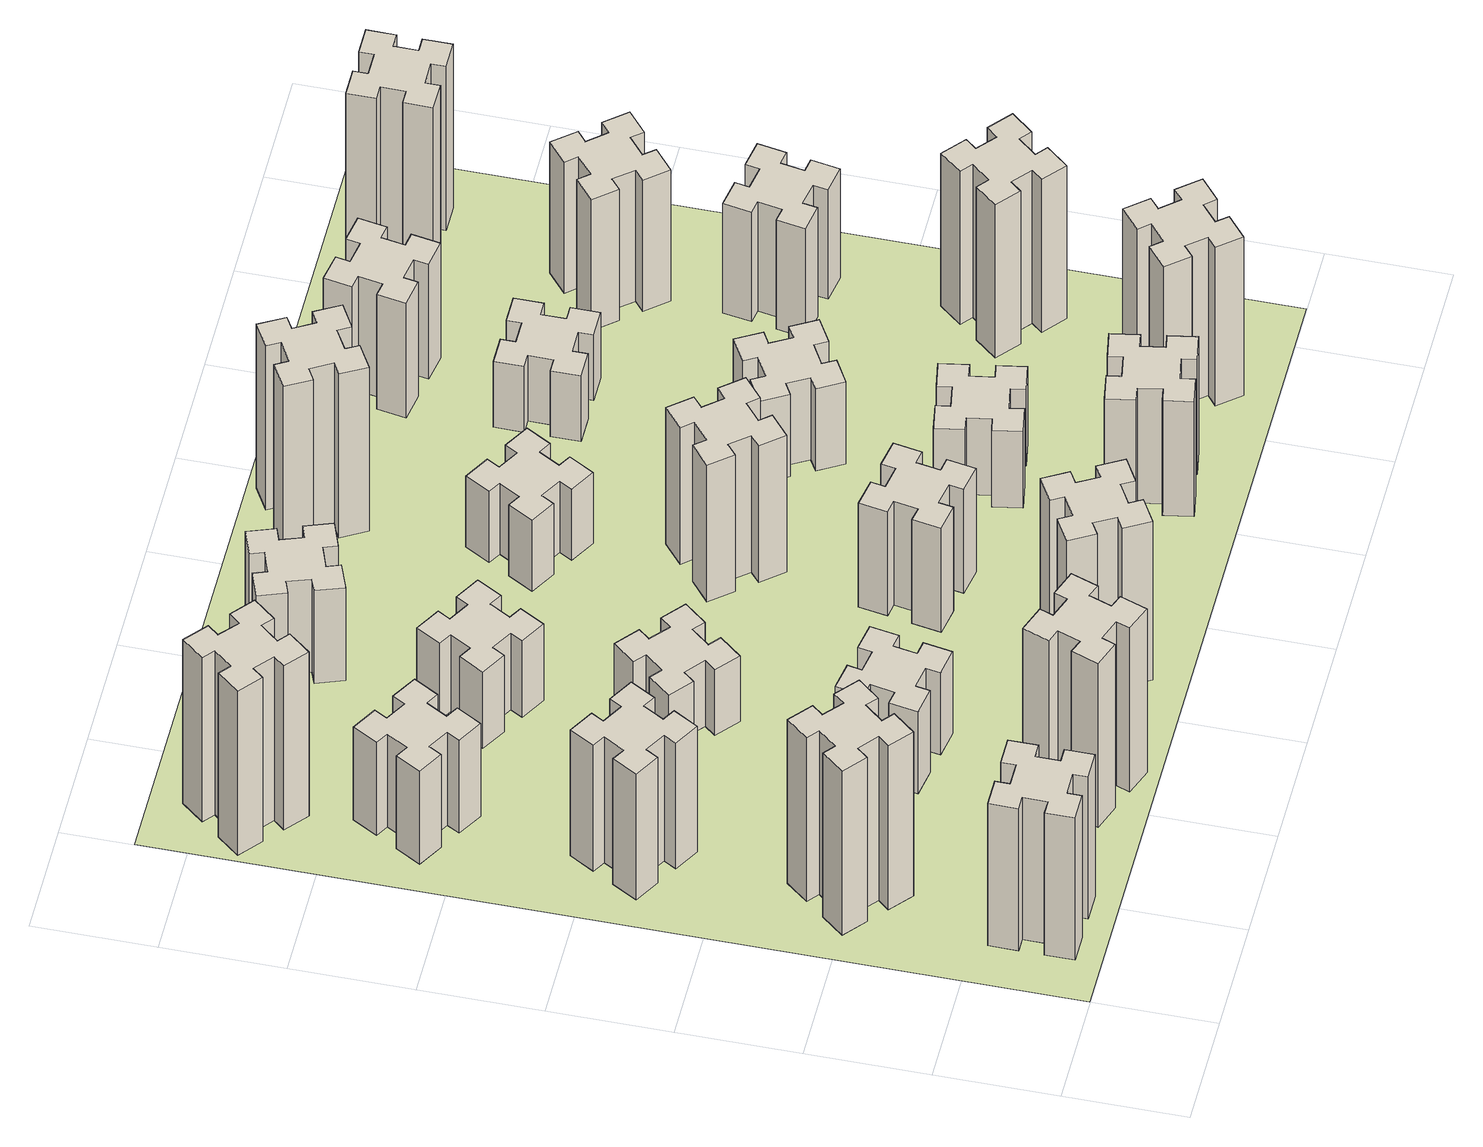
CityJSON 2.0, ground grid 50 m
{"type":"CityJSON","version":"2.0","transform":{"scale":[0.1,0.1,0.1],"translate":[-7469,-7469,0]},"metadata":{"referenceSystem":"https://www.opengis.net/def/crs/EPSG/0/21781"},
"CityObjects":{
"building1":{"type":"Building","attributes":{"class":"1000","function":"1000","usage":"1000","yearOfConstruction":2016,"roofType":"1000","measuredHeight":78,"storeysAboveGround":30,"storeysBelowGround":0},"geometry":[{"type":"Solid","lod":"1","boundaries":[[[[0,1,2,3,4,5,6,7,8,9,10,11,12,13,14,15,16,17,18,19]],[[17,16,20,21]],[[16,15,22,20]],[[15,14,23,22]],[[14,13,24,23]],[[13,12,25,24]],[[12,11,26,25]],[[11,10,27,26]],[[10,9,28,27]],[[9,8,29,28]],[[8,7,30,29]],[[7,6,31,30]],[[6,5,32,31]],[[5,4,33,32]],[[4,3,34,33]],[[3,2,35,34]],[[2,1,36,35]],[[1,0,37,36]],[[0,19,38,37]],[[19,18,39,38]],[[18,17,21,39]],[[24,25,26,27,28,29,30,31,32,33,34,35,36,37,38,39,21,20,22,23]]]]}]},
"building2":{"type":"Building","attributes":{"class":"1000","function":"1000","usage":"1000","yearOfConstruction":2016,"roofType":"1000","measuredHeight":90,"storeysAboveGround":30,"storeysBelowGround":0},"geometry":[{"type":"Solid","lod":"1","boundaries":[[[[40,41,42,43,44,45,46,47,48,49,50,51,52,53,54,55,56,57,58,59]],[[57,56,60,61]],[[56,55,62,60]],[[55,54,63,62]],[[54,53,64,63]],[[53,52,65,64]],[[52,51,66,65]],[[51,50,67,66]],[[50,49,68,67]],[[49,48,69,68]],[[48,47,70,69]],[[47,46,71,70]],[[46,45,72,71]],[[45,44,73,72]],[[44,43,74,73]],[[43,42,75,74]],[[42,41,76,75]],[[41,40,77,76]],[[40,59,78,77]],[[59,58,79,78]],[[58,57,61,79]],[[64,65,66,67,68,69,70,71,72,73,74,75,76,77,78,79,61,60,62,63]]]]}]},
"building3":{"type":"Building","attributes":{"class":"1000","function":"1000","usage":"1000","yearOfConstruction":2016,"roofType":"1000","measuredHeight":69,"storeysAboveGround":30,"storeysBelowGround":0},"geometry":[{"type":"Solid","lod":"1","boundaries":[[[[80,81,82,83,84,85,86,87,88,89,90,91,92,93,94,95,96,97,98,99]],[[97,96,100,101]],[[96,95,102,100]],[[95,94,103,102]],[[94,93,104,103]],[[93,92,105,104]],[[92,91,106,105]],[[91,90,107,106]],[[90,89,108,107]],[[89,88,109,108]],[[88,87,110,109]],[[87,86,111,110]],[[86,85,112,111]],[[85,84,113,112]],[[84,83,114,113]],[[83,82,115,114]],[[82,81,116,115]],[[81,80,117,116]],[[80,99,118,117]],[[99,98,119,118]],[[98,97,101,119]],[[104,105,106,107,108,109,110,111,112,113,114,115,116,117,118,119,101,100,102,103]]]]}]},
"building4":{"type":"Building","attributes":{"class":"1000","function":"1000","usage":"1000","yearOfConstruction":2016,"roofType":"1000","measuredHeight":51,"storeysAboveGround":30,"storeysBelowGround":0},"geometry":[{"type":"Solid","lod":"1","boundaries":[[[[120,121,122,123,124,125,126,127,128,129,130,131,132,133,134,135,136,137,138,139]],[[137,136,140,141]],[[136,135,142,140]],[[135,134,143,142]],[[134,133,144,143]],[[133,132,145,144]],[[132,131,146,145]],[[131,130,147,146]],[[130,129,148,147]],[[129,128,149,148]],[[128,127,150,149]],[[127,126,151,150]],[[126,125,152,151]],[[125,124,153,152]],[[124,123,154,153]],[[123,122,155,154]],[[122,121,156,155]],[[121,120,157,156]],[[120,139,158,157]],[[139,138,159,158]],[[138,137,141,159]],[[144,145,146,147,148,149,150,151,152,153,154,155,156,157,158,159,141,140,142,143]]]]}]},
"building5":{"type":"Building","attributes":{"class":"1000","function":"1000","usage":"1000","yearOfConstruction":2016,"roofType":"1000","measuredHeight":90,"storeysAboveGround":30,"storeysBelowGround":0},"geometry":[{"type":"Solid","lod":"1","boundaries":[[[[160,161,162,163,164,165,166,167,168,169,170,171,172,173,174,175,176,177,178,179]],[[177,176,180,181]],[[176,175,182,180]],[[175,174,183,182]],[[174,173,184,183]],[[173,172,185,184]],[[172,171,186,185]],[[171,170,187,186]],[[170,169,188,187]],[[169,168,189,188]],[[168,167,190,189]],[[167,166,191,190]],[[166,165,192,191]],[[165,164,193,192]],[[164,163,194,193]],[[163,162,195,194]],[[162,161,196,195]],[[161,160,197,196]],[[160,179,198,197]],[[179,178,199,198]],[[178,177,181,199]],[[184,185,186,187,188,189,190,191,192,193,194,195,196,197,198,199,181,180,182,183]]]]}]},
"building6":{"type":"Building","attributes":{"class":"1000","function":"1000","usage":"1000","yearOfConstruction":2016,"roofType":"1000","measuredHeight":90,"storeysAboveGround":30,"storeysBelowGround":0},"geometry":[{"type":"Solid","lod":"1","boundaries":[[[[200,201,202,203,204,205,206,207,208,209,210,211,212,213,214,215,216,217,218,219]],[[217,216,220,221]],[[216,215,222,220]],[[215,214,223,222]],[[214,213,224,223]],[[213,212,225,224]],[[212,211,226,225]],[[211,210,227,226]],[[210,209,228,227]],[[209,208,229,228]],[[208,207,230,229]],[[207,206,231,230]],[[206,205,232,231]],[[205,204,233,232]],[[204,203,234,233]],[[203,202,235,234]],[[202,201,236,235]],[[201,200,237,236]],[[200,219,238,237]],[[219,218,239,238]],[[218,217,221,239]],[[224,225,226,227,228,229,230,231,232,233,234,235,236,237,238,239,221,220,222,223]]]]}]},
"building7":{"type":"Building","attributes":{"class":"1000","function":"1000","usage":"1000","yearOfConstruction":2016,"roofType":"1000","measuredHeight":45,"storeysAboveGround":30,"storeysBelowGround":0},"geometry":[{"type":"Solid","lod":"1","boundaries":[[[[240,241,242,243,244,245,246,247,248,249,250,251,252,253,254,255,256,257,258,259]],[[257,256,260,261]],[[256,255,262,260]],[[255,254,263,262]],[[254,253,264,263]],[[253,252,265,264]],[[252,251,266,265]],[[251,250,267,266]],[[250,249,268,267]],[[249,248,269,268]],[[248,247,270,269]],[[247,246,271,270]],[[246,245,272,271]],[[245,244,273,272]],[[244,243,274,273]],[[243,242,275,274]],[[242,241,276,275]],[[241,240,277,276]],[[240,259,278,277]],[[259,258,279,278]],[[258,257,261,279]],[[264,265,266,267,268,269,270,271,272,273,274,275,276,277,278,279,261,260,262,263]]]]}]},
"building8":{"type":"Building","attributes":{"class":"1000","function":"1000","usage":"1000","yearOfConstruction":2016,"roofType":"1000","measuredHeight":36,"storeysAboveGround":30,"storeysBelowGround":0},"geometry":[{"type":"Solid","lod":"1","boundaries":[[[[280,281,282,283,284,285,286,287,288,289,290,291,292,293,294,295,296,297,298,299]],[[297,296,300,301]],[[296,295,302,300]],[[295,294,303,302]],[[294,293,304,303]],[[293,292,305,304]],[[292,291,306,305]],[[291,290,307,306]],[[290,289,308,307]],[[289,288,309,308]],[[288,287,310,309]],[[287,286,311,310]],[[286,285,312,311]],[[285,284,313,312]],[[284,283,314,313]],[[283,282,315,314]],[[282,281,316,315]],[[281,280,317,316]],[[280,299,318,317]],[[299,298,319,318]],[[298,297,301,319]],[[304,305,306,307,308,309,310,311,312,313,314,315,316,317,318,319,301,300,302,303]]]]}]},
"building9":{"type":"Building","attributes":{"class":"1000","function":"1000","usage":"1000","yearOfConstruction":2016,"roofType":"1000","measuredHeight":42,"storeysAboveGround":30,"storeysBelowGround":0},"geometry":[{"type":"Solid","lod":"1","boundaries":[[[[320,321,322,323,324,325,326,327,328,329,330,331,332,333,334,335,336,337,338,339]],[[337,336,340,341]],[[336,335,342,340]],[[335,334,343,342]],[[334,333,344,343]],[[333,332,345,344]],[[332,331,346,345]],[[331,330,347,346]],[[330,329,348,347]],[[329,328,349,348]],[[328,327,350,349]],[[327,326,351,350]],[[326,325,352,351]],[[325,324,353,352]],[[324,323,354,353]],[[323,322,355,354]],[[322,321,356,355]],[[321,320,357,356]],[[320,339,358,357]],[[339,338,359,358]],[[338,337,341,359]],[[344,345,346,347,348,349,350,351,352,353,354,355,356,357,358,359,341,340,342,343]]]]}]},
"building10":{"type":"Building","attributes":{"class":"1000","function":"1000","usage":"1000","yearOfConstruction":2016,"roofType":"1000","measuredHeight":87,"storeysAboveGround":30,"storeysBelowGround":0},"geometry":[{"type":"Solid","lod":"1","boundaries":[[[[360,361,362,363,364,365,366,367,368,369,370,371,372,373,374,375,376,377,378,379]],[[377,376,380,381]],[[376,375,382,380]],[[375,374,383,382]],[[374,373,384,383]],[[373,372,385,384]],[[372,371,386,385]],[[371,370,387,386]],[[370,369,388,387]],[[369,368,389,388]],[[368,367,390,389]],[[367,366,391,390]],[[366,365,392,391]],[[365,364,393,392]],[[364,363,394,393]],[[363,362,395,394]],[[362,361,396,395]],[[361,360,397,396]],[[360,379,398,397]],[[379,378,399,398]],[[378,377,381,399]],[[384,385,386,387,388,389,390,391,392,393,394,395,396,397,398,399,381,380,382,383]]]]}]},
"building11":{"type":"Building","attributes":{"class":"1000","function":"1000","usage":"1000","yearOfConstruction":2016,"roofType":"1000","measuredHeight":51,"storeysAboveGround":30,"storeysBelowGround":0},"geometry":[{"type":"Solid","lod":"1","boundaries":[[[[400,401,402,403,404,405,406,407,408,409,410,411,412,413,414,415,416,417,418,419]],[[417,416,420,421]],[[416,415,422,420]],[[415,414,423,422]],[[414,413,424,423]],[[413,412,425,424]],[[412,411,426,425]],[[411,410,427,426]],[[410,409,428,427]],[[409,408,429,428]],[[408,407,430,429]],[[407,406,431,430]],[[406,405,432,431]],[[405,404,433,432]],[[404,403,434,433]],[[403,402,435,434]],[[402,401,436,435]],[[401,400,437,436]],[[400,419,438,437]],[[419,418,439,438]],[[418,417,421,439]],[[424,425,426,427,428,429,430,431,432,433,434,435,436,437,438,439,421,420,422,423]]]]}]},
"building12":{"type":"Building","attributes":{"class":"1000","function":"1000","usage":"1000","yearOfConstruction":2016,"roofType":"1000","measuredHeight":57,"storeysAboveGround":30,"storeysBelowGround":0},"geometry":[{"type":"Solid","lod":"1","boundaries":[[[[440,441,442,443,444,445,446,447,448,449,450,451,452,453,454,455,456,457,458,459]],[[457,456,460,461]],[[456,455,462,460]],[[455,454,463,462]],[[454,453,464,463]],[[453,452,465,464]],[[452,451,466,465]],[[451,450,467,466]],[[450,449,468,467]],[[449,448,469,468]],[[448,447,470,469]],[[447,446,471,470]],[[446,445,472,471]],[[445,444,473,472]],[[444,443,474,473]],[[443,442,475,474]],[[442,441,476,475]],[[441,440,477,476]],[[440,459,478,477]],[[459,458,479,478]],[[458,457,461,479]],[[464,465,466,467,468,469,470,471,472,473,474,475,476,477,478,479,461,460,462,463]]]]}]},
"building13":{"type":"Building","attributes":{"class":"1000","function":"1000","usage":"1000","yearOfConstruction":2016,"roofType":"1000","measuredHeight":75,"storeysAboveGround":30,"storeysBelowGround":0},"geometry":[{"type":"Solid","lod":"1","boundaries":[[[[480,481,482,483,484,485,486,487,488,489,490,491,492,493,494,495,496,497,498,499]],[[497,496,500,501]],[[496,495,502,500]],[[495,494,503,502]],[[494,493,504,503]],[[493,492,505,504]],[[492,491,506,505]],[[491,490,507,506]],[[490,489,508,507]],[[489,488,509,508]],[[488,487,510,509]],[[487,486,511,510]],[[486,485,512,511]],[[485,484,513,512]],[[484,483,514,513]],[[483,482,515,514]],[[482,481,516,515]],[[481,480,517,516]],[[480,499,518,517]],[[499,498,519,518]],[[498,497,501,519]],[[504,505,506,507,508,509,510,511,512,513,514,515,516,517,518,519,501,500,502,503]]]]}]},
"building14":{"type":"Building","attributes":{"class":"1000","function":"1000","usage":"1000","yearOfConstruction":2016,"roofType":"1000","measuredHeight":39,"storeysAboveGround":30,"storeysBelowGround":0},"geometry":[{"type":"Solid","lod":"1","boundaries":[[[[520,521,522,523,524,525,526,527,528,529,530,531,532,533,534,535,536,537,538,539]],[[537,536,540,541]],[[536,535,542,540]],[[535,534,543,542]],[[534,533,544,543]],[[533,532,545,544]],[[532,531,546,545]],[[531,530,547,546]],[[530,529,548,547]],[[529,528,549,548]],[[528,527,550,549]],[[527,526,551,550]],[[526,525,552,551]],[[525,524,553,552]],[[524,523,554,553]],[[523,522,555,554]],[[522,521,556,555]],[[521,520,557,556]],[[520,539,558,557]],[[539,538,559,558]],[[538,537,541,559]],[[544,545,546,547,548,549,550,551,552,553,554,555,556,557,558,559,541,540,542,543]]]]}]},
"building15":{"type":"Building","attributes":{"class":"1000","function":"1000","usage":"1000","yearOfConstruction":2016,"roofType":"1000","measuredHeight":63,"storeysAboveGround":30,"storeysBelowGround":0},"geometry":[{"type":"Solid","lod":"1","boundaries":[[[[560,561,562,563,564,565,566,567,568,569,570,571,572,573,574,575,576,577,578,579]],[[577,576,580,581]],[[576,575,582,580]],[[575,574,583,582]],[[574,573,584,583]],[[573,572,585,584]],[[572,571,586,585]],[[571,570,587,586]],[[570,569,588,587]],[[569,568,589,588]],[[568,567,590,589]],[[567,566,591,590]],[[566,565,592,591]],[[565,564,593,592]],[[564,563,594,593]],[[563,562,595,594]],[[562,561,596,595]],[[561,560,597,596]],[[560,579,598,597]],[[579,578,599,598]],[[578,577,581,599]],[[584,585,586,587,588,589,590,591,592,593,594,595,596,597,598,599,581,580,582,583]]]]}]},
"building16":{"type":"Building","attributes":{"class":"1000","function":"1000","usage":"1000","yearOfConstruction":2016,"roofType":"1000","measuredHeight":90,"storeysAboveGround":30,"storeysBelowGround":0},"geometry":[{"type":"Solid","lod":"1","boundaries":[[[[600,601,602,603,604,605,606,607,608,609,610,611,612,613,614,615,616,617,618,619]],[[617,616,620,621]],[[616,615,622,620]],[[615,614,623,622]],[[614,613,624,623]],[[613,612,625,624]],[[612,611,626,625]],[[611,610,627,626]],[[610,609,628,627]],[[609,608,629,628]],[[608,607,630,629]],[[607,606,631,630]],[[606,605,632,631]],[[605,604,633,632]],[[604,603,634,633]],[[603,602,635,634]],[[602,601,636,635]],[[601,600,637,636]],[[600,619,638,637]],[[619,618,639,638]],[[618,617,621,639]],[[624,625,626,627,628,629,630,631,632,633,634,635,636,637,638,639,621,620,622,623]]]]}]},
"building17":{"type":"Building","attributes":{"class":"1000","function":"1000","usage":"1000","yearOfConstruction":2016,"roofType":"1000","measuredHeight":42,"storeysAboveGround":30,"storeysBelowGround":0},"geometry":[{"type":"Solid","lod":"1","boundaries":[[[[640,641,642,643,644,645,646,647,648,649,650,651,652,653,654,655,656,657,658,659]],[[657,656,660,661]],[[656,655,662,660]],[[655,654,663,662]],[[654,653,664,663]],[[653,652,665,664]],[[652,651,666,665]],[[651,650,667,666]],[[650,649,668,667]],[[649,648,669,668]],[[648,647,670,669]],[[647,646,671,670]],[[646,645,672,671]],[[645,644,673,672]],[[644,643,674,673]],[[643,642,675,674]],[[642,641,676,675]],[[641,640,677,676]],[[640,659,678,677]],[[659,658,679,678]],[[658,657,661,679]],[[664,665,666,667,668,669,670,671,672,673,674,675,676,677,678,679,661,660,662,663]]]]}]},
"building18":{"type":"Building","attributes":{"class":"1000","function":"1000","usage":"1000","yearOfConstruction":2016,"roofType":"1000","measuredHeight":45,"storeysAboveGround":30,"storeysBelowGround":0},"geometry":[{"type":"Solid","lod":"1","boundaries":[[[[680,681,682,683,684,685,686,687,688,689,690,691,692,693,694,695,696,697,698,699]],[[697,696,700,701]],[[696,695,702,700]],[[695,694,703,702]],[[694,693,704,703]],[[693,692,705,704]],[[692,691,706,705]],[[691,690,707,706]],[[690,689,708,707]],[[689,688,709,708]],[[688,687,710,709]],[[687,686,711,710]],[[686,685,712,711]],[[685,684,713,712]],[[684,683,714,713]],[[683,682,715,714]],[[682,681,716,715]],[[681,680,717,716]],[[680,699,718,717]],[[699,698,719,718]],[[698,697,701,719]],[[704,705,706,707,708,709,710,711,712,713,714,715,716,717,718,719,701,700,702,703]]]]}]},
"building19":{"type":"Building","attributes":{"class":"1000","function":"1000","usage":"1000","yearOfConstruction":2016,"roofType":"1000","measuredHeight":87,"storeysAboveGround":30,"storeysBelowGround":0},"geometry":[{"type":"Solid","lod":"1","boundaries":[[[[720,721,722,723,724,725,726,727,728,729,730,731,732,733,734,735,736,737,738,739]],[[737,736,740,741]],[[736,735,742,740]],[[735,734,743,742]],[[734,733,744,743]],[[733,732,745,744]],[[732,731,746,745]],[[731,730,747,746]],[[730,729,748,747]],[[729,728,749,748]],[[728,727,750,749]],[[727,726,751,750]],[[726,725,752,751]],[[725,724,753,752]],[[724,723,754,753]],[[723,722,755,754]],[[722,721,756,755]],[[721,720,757,756]],[[720,739,758,757]],[[739,738,759,758]],[[738,737,741,759]],[[744,745,746,747,748,749,750,751,752,753,754,755,756,757,758,759,741,740,742,743]]]]}]},
"building20":{"type":"Building","attributes":{"class":"1000","function":"1000","usage":"1000","yearOfConstruction":2016,"roofType":"1000","measuredHeight":36,"storeysAboveGround":30,"storeysBelowGround":0},"geometry":[{"type":"Solid","lod":"1","boundaries":[[[[760,761,762,763,764,765,766,767,768,769,770,771,772,773,774,775,776,777,778,779]],[[777,776,780,781]],[[776,775,782,780]],[[775,774,783,782]],[[774,773,784,783]],[[773,772,785,784]],[[772,771,786,785]],[[771,770,787,786]],[[770,769,788,787]],[[769,768,789,788]],[[768,767,790,789]],[[767,766,791,790]],[[766,765,792,791]],[[765,764,793,792]],[[764,763,794,793]],[[763,762,795,794]],[[762,761,796,795]],[[761,760,797,796]],[[760,779,798,797]],[[779,778,799,798]],[[778,777,781,799]],[[784,785,786,787,788,789,790,791,792,793,794,795,796,797,798,799,781,780,782,783]]]]}]},
"building21":{"type":"Building","attributes":{"class":"1000","function":"1000","usage":"1000","yearOfConstruction":2016,"roofType":"1000","measuredHeight":63,"storeysAboveGround":30,"storeysBelowGround":0},"geometry":[{"type":"Solid","lod":"1","boundaries":[[[[800,801,802,803,804,805,806,807,808,809,810,811,812,813,814,815,816,817,818,819]],[[817,816,820,821]],[[816,815,822,820]],[[815,814,823,822]],[[814,813,824,823]],[[813,812,825,824]],[[812,811,826,825]],[[811,810,827,826]],[[810,809,828,827]],[[809,808,829,828]],[[808,807,830,829]],[[807,806,831,830]],[[806,805,832,831]],[[805,804,833,832]],[[804,803,834,833]],[[803,802,835,834]],[[802,801,836,835]],[[801,800,837,836]],[[800,819,838,837]],[[819,818,839,838]],[[818,817,821,839]],[[824,825,826,827,828,829,830,831,832,833,834,835,836,837,838,839,821,820,822,823]]]]}]},
"building22":{"type":"Building","attributes":{"class":"1000","function":"1000","usage":"1000","yearOfConstruction":2016,"roofType":"1000","measuredHeight":84,"storeysAboveGround":30,"storeysBelowGround":0},"geometry":[{"type":"Solid","lod":"1","boundaries":[[[[840,841,842,843,844,845,846,847,848,849,850,851,852,853,854,855,856,857,858,859]],[[857,856,860,861]],[[856,855,862,860]],[[855,854,863,862]],[[854,853,864,863]],[[853,852,865,864]],[[852,851,866,865]],[[851,850,867,866]],[[850,849,868,867]],[[849,848,869,868]],[[848,847,870,869]],[[847,846,871,870]],[[846,845,872,871]],[[845,844,873,872]],[[844,843,874,873]],[[843,842,875,874]],[[842,841,876,875]],[[841,840,877,876]],[[840,859,878,877]],[[859,858,879,878]],[[858,857,861,879]],[[864,865,866,867,868,869,870,871,872,873,874,875,876,877,878,879,861,860,862,863]]]]}]},
"building23":{"type":"Building","attributes":{"class":"1000","function":"1000","usage":"1000","yearOfConstruction":2016,"roofType":"1000","measuredHeight":60,"storeysAboveGround":30,"storeysBelowGround":0},"geometry":[{"type":"Solid","lod":"1","boundaries":[[[[880,881,882,883,884,885,886,887,888,889,890,891,892,893,894,895,896,897,898,899]],[[897,896,900,901]],[[896,895,902,900]],[[895,894,903,902]],[[894,893,904,903]],[[893,892,905,904]],[[892,891,906,905]],[[891,890,907,906]],[[890,889,908,907]],[[889,888,909,908]],[[888,887,910,909]],[[887,886,911,910]],[[886,885,912,911]],[[885,884,913,912]],[[884,883,914,913]],[[883,882,915,914]],[[882,881,916,915]],[[881,880,917,916]],[[880,899,918,917]],[[899,898,919,918]],[[898,897,901,919]],[[904,905,906,907,908,909,910,911,912,913,914,915,916,917,918,919,901,900,902,903]]]]}]},
"building24":{"type":"Building","attributes":{"class":"1000","function":"1000","usage":"1000","yearOfConstruction":2016,"roofType":"1000","measuredHeight":72,"storeysAboveGround":30,"storeysBelowGround":0},"geometry":[{"type":"Solid","lod":"1","boundaries":[[[[920,921,922,923,924,925,926,927,928,929,930,931,932,933,934,935,936,937,938,939]],[[937,936,940,941]],[[936,935,942,940]],[[935,934,943,942]],[[934,933,944,943]],[[933,932,945,944]],[[932,931,946,945]],[[931,930,947,946]],[[930,929,948,947]],[[929,928,949,948]],[[928,927,950,949]],[[927,926,951,950]],[[926,925,952,951]],[[925,924,953,952]],[[924,923,954,953]],[[923,922,955,954]],[[922,921,956,955]],[[921,920,957,956]],[[920,939,958,957]],[[939,938,959,958]],[[938,937,941,959]],[[944,945,946,947,948,949,950,951,952,953,954,955,956,957,958,959,941,940,942,943]]]]}]},
"building25":{"type":"Building","attributes":{"class":"1000","function":"1000","usage":"1000","yearOfConstruction":2016,"roofType":"1000","measuredHeight":90,"storeysAboveGround":30,"storeysBelowGround":0},"geometry":[{"type":"Solid","lod":"1","boundaries":[[[[960,961,962,963,964,965,966,967,968,969,970,971,972,973,974,975,976,977,978,979]],[[977,976,980,981]],[[976,975,982,980]],[[975,974,983,982]],[[974,973,984,983]],[[973,972,985,984]],[[972,971,986,985]],[[971,970,987,986]],[[970,969,988,987]],[[969,968,989,988]],[[968,967,990,989]],[[967,966,991,990]],[[966,965,992,991]],[[965,964,993,992]],[[964,963,994,993]],[[963,962,995,994]],[[962,961,996,995]],[[961,960,997,996]],[[960,979,998,997]],[[979,978,999,998]],[[978,977,981,999]],[[984,985,986,987,988,989,990,991,992,993,994,995,996,997,998,999,981,980,982,983]]]]}]},
"landuse1":{"type":"LandUse","attributes":{"name":"plot1","function":"1010"},"geometry":[{"type":"MultiSurface","lod":"1","boundaries":[[[1000,1001,1002,1003]]]}]}
},
"vertices":[
[265,325,0],[265,225,0],[205,225,0],[205,105,0],[325,105,0],[325,165,0],[425,165,0],[425,105,0],[545,105,0],[545,225,0],[485,225,0],[485,325,0],[545,325,0],[545,445,0],[425,445,0],[425,385,0],[325,385,0],[325,445,0],[205,445,0],[205,325,0],[325,385,780],[325,445,780],[425,385,780],[425,445,780],[545,445,780],[545,325,780],[485,325,780],[485,225,780],[545,225,780],[545,105,780],[425,105,780],[425,165,780],[325,165,780],[325,105,780],[205,105,780],[205,225,780],[265,225,780],[265,325,780],[205,325,780],[205,445,780],
[484,1067,0],[408,1132,0],[446,1178,0],[354,1255,0],[277,1163,0],[323,1124,0],[259,1048,0],[213,1086,0],[136,994,0],[228,917,0],[266,963,0],[343,899,0],[304,853,0],[396,776,0],[473,868,0],[427,906,0],[492,983,0],[538,944,0],[615,1036,0],[523,1113,0],[492,983,900],[538,944,900],[427,906,900],[473,868,900],[396,776,900],[304,853,900],[343,899,900],[266,963,900],[228,917,900],[136,994,900],[213,1086,900],[259,1048,900],[323,1124,900],[277,1163,900],[354,1255,900],[446,1178,900],[408,1132,900],[484,1067,900],[523,1113,900],[615,1036,900],
[474,1926,0],[387,1976,0],[417,2028,0],[313,2088,0],[253,1984,0],[305,1954,0],[255,1867,0],[203,1897,0],[143,1793,0],[247,1733,0],[277,1785,0],[364,1735,0],[334,1683,0],[438,1623,0],[498,1727,0],[446,1757,0],[496,1844,0],[548,1814,0],[608,1918,0],[504,1978,0],[496,1844,690],[548,1814,690],[446,1757,690],[498,1727,690],[438,1623,690],[334,1683,690],[364,1735,690],[277,1785,690],[247,1733,690],[143,1793,690],[203,1897,690],[255,1867,690],[305,1954,690],[253,1984,690],[313,2088,690],[417,2028,690],[387,1976,690],[474,1926,690],[504,1978,690],[608,1918,690],
[446,2597,0],[496,2684,0],[548,2654,0],[608,2758,0],[504,2818,0],[474,2766,0],[387,2816,0],[417,2868,0],[313,2928,0],[253,2824,0],[305,2794,0],[255,2707,0],[203,2737,0],[143,2633,0],[247,2573,0],[277,2625,0],[364,2575,0],[334,2523,0],[438,2463,0],[498,2567,0],[364,2575,510],[334,2523,510],[277,2625,510],[247,2573,510],[143,2633,510],[203,2737,510],[255,2707,510],[305,2794,510],[253,2824,510],[313,2928,510],[417,2868,510],[387,2816,510],[474,2766,510],[504,2818,510],[608,2758,510],[548,2654,510],[496,2684,510],[446,2597,510],[498,2567,510],[438,2463,510],
[1029,360,0],[995,266,0],[939,287,0],[897,174,0],[1010,133,0],[1031,189,0],[1125,155,0],[1104,99,0],[1217,57,0],[1258,170,0],[1202,191,0],[1236,285,0],[1292,264,0],[1333,377,0],[1220,418,0],[1200,362,0],[1106,396,0],[1127,452,0],[1014,493,0],[973,380,0],[1106,396,900],[1127,452,900],[1200,362,900],[1220,418,900],[1333,377,900],[1292,264,900],[1236,285,900],[1202,191,900],[1258,170,900],[1217,57,900],[1104,99,900],[1125,155,900],[1031,189,900],[1010,133,900],[897,174,900],[939,287,900],[995,266,900],[1029,360,900],[973,380,900],[1014,493,900],
[384,3387,0],[308,3452,0],[346,3498,0],[254,3575,0],[177,3483,0],[223,3444,0],[159,3368,0],[113,3406,0],[36,3314,0],[128,3237,0],[166,3283,0],[243,3219,0],[204,3173,0],[296,3096,0],[373,3188,0],[327,3226,0],[392,3303,0],[438,3264,0],[515,3356,0],[423,3433,0],[392,3303,900],[438,3264,900],[327,3226,900],[373,3188,900],[296,3096,900],[204,3173,900],[243,3219,900],[166,3283,900],[128,3237,900],[36,3314,900],[113,3406,900],[159,3368,900],[223,3444,900],[177,3483,900],[254,3575,900],[346,3498,900],[308,3452,900],[384,3387,900],[423,3433,900],[515,3356,900],
[1047,916,0],[1145,898,0],[1135,839,0],[1253,818,0],[1274,937,0],[1215,947,0],[1232,1045,0],[1291,1035,0],[1312,1153,0],[1194,1174,0],[1184,1115,0],[1085,1132,0],[1096,1191,0],[977,1212,0],[957,1094,0],[1016,1084,0],[998,985,0],[939,996,0],[918,877,0],[1037,857,0],[998,985,450],[939,996,450],[1016,1084,450],[957,1094,450],[977,1212,450],[1096,1191,450],[1085,1132,450],[1184,1115,450],[1194,1174,450],[1312,1153,450],[1291,1035,450],[1232,1045,450],[1215,947,450],[1274,937,450],[1253,818,450],[1135,839,450],[1145,898,450],[1047,916,450],[1037,857,450],[918,877,450],
[1063,1964,0],[999,1888,0],[953,1926,0],[876,1834,0],[968,1757,0],[1006,1803,0],[1083,1739,0],[1044,1693,0],[1136,1616,0],[1213,1708,0],[1167,1746,0],[1232,1823,0],[1278,1784,0],[1355,1876,0],[1263,1953,0],[1224,1907,0],[1148,1972,0],[1186,2018,0],[1094,2095,0],[1017,2003,0],[1148,1972,360],[1186,2018,360],[1224,1907,360],[1263,1953,360],[1355,1876,360],[1278,1784,360],[1232,1823,360],[1167,1746,360],[1213,1708,360],[1136,1616,360],[1044,1693,360],[1083,1739,360],[1006,1803,360],[968,1757,360],[876,1834,360],[953,1926,360],[999,1888,360],[1063,1964,360],[1017,2003,360],[1094,2095,360],
[1114,2666,0],[1027,2716,0],[1057,2768,0],[953,2828,0],[893,2724,0],[945,2694,0],[895,2607,0],[843,2637,0],[783,2533,0],[887,2473,0],[917,2525,0],[1004,2475,0],[974,2423,0],[1078,2363,0],[1138,2467,0],[1086,2497,0],[1136,2584,0],[1188,2554,0],[1248,2658,0],[1144,2718,0],[1136,2584,420],[1188,2554,420],[1086,2497,420],[1138,2467,420],[1078,2363,420],[974,2423,420],[1004,2475,420],[917,2525,420],[887,2473,420],[783,2533,420],[843,2637,420],[895,2607,420],[945,2694,420],[893,2724,420],[953,2828,420],[1057,2768,420],[1027,2716,420],[1114,2666,420],[1144,2718,420],[1248,2658,420],
[1744,496,0],[1657,446,0],[1627,498,0],[1523,438,0],[1583,334,0],[1635,364,0],[1685,277,0],[1633,247,0],[1693,143,0],[1797,203,0],[1767,255,0],[1854,305,0],[1884,253,0],[1988,313,0],[1928,417,0],[1876,387,0],[1826,474,0],[1878,504,0],[1818,608,0],[1714,548,0],[1826,474,870],[1878,504,870],[1876,387,870],[1928,417,870],[1988,313,870],[1884,253,870],[1854,305,870],[1767,255,870],[1797,203,870],[1693,143,870],[1633,247,870],[1685,277,870],[1635,364,870],[1583,334,870],[1523,438,870],[1627,498,870],[1657,446,870],[1744,496,870],[1714,548,870],[1818,608,870],
[1125,3456,0],[1031,3422,0],[1010,3478,0],[897,3437,0],[939,3324,0],[995,3345,0],[1029,3251,0],[973,3230,0],[1014,3117,0],[1127,3159,0],[1106,3215,0],[1200,3249,0],[1220,3193,0],[1333,3234,0],[1292,3347,0],[1236,3326,0],[1202,3420,0],[1258,3440,0],[1217,3553,0],[1104,3512,0],[1202,3420,510],[1258,3440,510],[1236,3326,510],[1292,3347,510],[1333,3234,510],[1220,3193,510],[1200,3249,510],[1106,3215,510],[1127,3159,510],[1014,3117,510],[973,3230,510],[1029,3251,510],[995,3345,510],[939,3324,510],[897,3437,510],[1010,3478,510],[1031,3422,510],[1125,3456,510],[1104,3512,510],[1217,3553,510],
[2055,1047,0],[2072,1145,0],[2131,1135,0],[2152,1253,0],[2034,1274,0],[2024,1215,0],[1925,1232,0],[1936,1291,0],[1817,1312,0],[1797,1194,0],[1856,1184,0],[1838,1085,0],[1779,1096,0],[1758,977,0],[1877,957,0],[1887,1016,0],[1985,998,0],[1975,939,0],[2093,918,0],[2114,1037,0],[1985,998,570],[1975,939,570],[1887,1016,570],[1877,957,570],[1758,977,570],[1779,1096,570],[1838,1085,570],[1856,1184,570],[1797,1194,570],[1817,1312,570],[1936,1291,570],[1925,1232,570],[2024,1215,570],[2034,1274,570],[2152,1253,570],[2131,1135,570],[2072,1145,570],[2055,1047,570],[2114,1037,570],[2093,918,570],
[2072,1888,0],[2007,1964,0],[2053,2003,0],[1976,2095,0],[1884,2018,0],[1923,1972,0],[1846,1907,0],[1808,1953,0],[1716,1876,0],[1793,1784,0],[1839,1823,0],[1903,1746,0],[1857,1708,0],[1934,1616,0],[2026,1693,0],[1988,1739,0],[2064,1803,0],[2103,1757,0],[2195,1834,0],[2118,1926,0],[2064,1803,750],[2103,1757,750],[1988,1739,750],[2026,1693,750],[1934,1616,750],[1857,1708,750],[1903,1746,750],[1839,1823,750],[1793,1784,750],[1716,1876,750],[1808,1953,750],[1846,1907,750],[1923,1972,750],[1884,2018,750],[1976,2095,750],[2053,2003,750],[2007,1964,750],[2072,1888,750],[2118,1926,750],[2195,1834,750],
[1926,2497,0],[1976,2584,0],[2028,2554,0],[2088,2658,0],[1984,2718,0],[1954,2666,0],[1867,2716,0],[1897,2768,0],[1793,2828,0],[1733,2724,0],[1785,2694,0],[1735,2607,0],[1683,2637,0],[1623,2533,0],[1727,2473,0],[1757,2525,0],[1844,2475,0],[1814,2423,0],[1918,2363,0],[1978,2467,0],[1844,2475,390],[1814,2423,390],[1757,2525,390],[1727,2473,390],[1623,2533,390],[1683,2637,390],[1735,2607,390],[1785,2694,390],[1733,2724,390],[1793,2828,390],[1897,2768,390],[1867,2716,390],[1954,2666,390],[1984,2718,390],[2088,2658,390],[2028,2554,390],[1976,2584,390],[1926,2497,390],[1978,2467,390],[1918,2363,390],
[2665,258,0],[2764,276,0],[2774,217,0],[2892,237,0],[2871,356,0],[2812,345,0],[2795,444,0],[2854,454,0],[2833,572,0],[2715,551,0],[2725,492,0],[2627,475,0],[2617,534,0],[2498,513,0],[2519,395,0],[2578,405,0],[2596,307,0],[2537,297,0],[2557,178,0],[2676,199,0],[2596,307,630],[2537,297,630],[2578,405,630],[2519,395,630],[2498,513,630],[2617,534,630],[2627,475,630],[2725,492,630],[2715,551,630],[2833,572,630],[2854,454,630],[2795,444,630],[2812,345,630],[2871,356,630],[2892,237,630],[2774,217,630],[2764,276,630],[2665,258,630],[2676,199,630],[2557,178,630],
[1844,3556,0],[1757,3506,0],[1727,3558,0],[1623,3498,0],[1683,3394,0],[1735,3424,0],[1785,3337,0],[1733,3307,0],[1793,3203,0],[1897,3263,0],[1867,3315,0],[1954,3365,0],[1984,3313,0],[2088,3373,0],[2028,3477,0],[1976,3447,0],[1926,3534,0],[1978,3564,0],[1918,3668,0],[1814,3608,0],[1926,3534,900],[1978,3564,900],[1976,3447,900],[2028,3477,900],[2088,3373,900],[1984,3313,900],[1954,3365,900],[1867,3315,900],[1897,3263,900],[1793,3203,900],[1733,3307,900],[1785,3337,900],[1735,3424,900],[1683,3394,900],[1623,3498,900],[1727,3558,900],[1757,3506,900],[1844,3556,900],[1814,3608,900],[1918,3668,900],
[2625,1132,0],[2527,1115,0],[2517,1174,0],[2398,1153,0],[2419,1035,0],[2478,1045,0],[2496,947,0],[2437,937,0],[2457,818,0],[2576,839,0],[2565,898,0],[2664,916,0],[2674,857,0],[2792,877,0],[2771,996,0],[2712,985,0],[2695,1084,0],[2754,1094,0],[2733,1212,0],[2615,1191,0],[2695,1084,420],[2754,1094,420],[2712,985,420],[2771,996,420],[2792,877,420],[2674,857,420],[2664,916,420],[2565,898,420],[2576,839,420],[2457,818,420],[2437,937,420],[2496,947,420],[2478,1045,420],[2419,1035,420],[2398,1153,420],[2517,1174,420],[2527,1115,420],[2625,1132,420],[2615,1191,420],[2733,1212,420],
[2475,1744,0],[2525,1657,0],[2473,1627,0],[2533,1523,0],[2637,1583,0],[2607,1635,0],[2694,1685,0],[2724,1633,0],[2828,1693,0],[2768,1797,0],[2716,1767,0],[2666,1854,0],[2718,1884,0],[2658,1988,0],[2554,1928,0],[2584,1876,0],[2497,1826,0],[2467,1878,0],[2363,1818,0],[2423,1714,0],[2497,1826,450],[2467,1878,450],[2584,1876,450],[2554,1928,450],[2658,1988,450],[2718,1884,450],[2666,1854,450],[2716,1767,450],[2768,1797,450],[2828,1693,450],[2724,1633,450],[2694,1685,450],[2607,1635,450],[2637,1583,450],[2533,1523,450],[2473,1627,450],[2525,1657,450],[2475,1744,450],[2423,1714,450],[2363,1818,450],
[3268,259,0],[3344,323,0],[3383,277,0],[3475,354,0],[3398,446,0],[3352,408,0],[3287,484,0],[3333,523,0],[3256,615,0],[3164,538,0],[3203,492,0],[3126,427,0],[3088,473,0],[2996,396,0],[3073,304,0],[3119,343,0],[3183,266,0],[3137,228,0],[3214,136,0],[3306,213,0],[3183,266,870],[3137,228,870],[3119,343,870],[3073,304,870],[2996,396,870],[3088,473,870],[3126,427,870],[3203,492,870],[3164,538,870],[3256,615,870],[3333,523,870],[3287,484,870],[3352,408,870],[3398,446,870],[3475,354,870],[3383,277,870],[3344,323,870],[3268,259,870],[3306,213,870],[3214,136,870],
[2645,2805,0],[2545,2805,0],[2545,2865,0],[2425,2865,0],[2425,2745,0],[2485,2745,0],[2485,2645,0],[2425,2645,0],[2425,2525,0],[2545,2525,0],[2545,2585,0],[2645,2585,0],[2645,2525,0],[2765,2525,0],[2765,2645,0],[2705,2645,0],[2705,2745,0],[2765,2745,0],[2765,2865,0],[2645,2865,0],[2705,2745,360],[2765,2745,360],[2705,2645,360],[2765,2645,360],[2765,2525,360],[2645,2525,360],[2645,2585,360],[2545,2585,360],[2545,2525,360],[2425,2525,360],[2425,2645,360],[2485,2645,360],[2485,2745,360],[2425,2745,360],[2425,2865,360],[2545,2865,360],[2545,2805,360],[2645,2805,360],[2645,2865,360],[2765,2865,360],
[2496,3404,0],[2478,3305,0],[2419,3316,0],[2398,3197,0],[2517,3177,0],[2527,3236,0],[2625,3218,0],[2615,3159,0],[2733,3138,0],[2754,3257,0],[2695,3267,0],[2712,3365,0],[2771,3355,0],[2792,3473,0],[2674,3494,0],[2664,3435,0],[2565,3452,0],[2576,3511,0],[2457,3532,0],[2437,3414,0],[2565,3452,630],[2576,3511,630],[2664,3435,630],[2674,3494,630],[2792,3473,630],[2771,3355,630],[2712,3365,630],[2695,3267,630],[2754,3257,630],[2733,3138,630],[2615,3159,630],[2625,3218,630],[2527,3236,630],[2517,3177,630],[2398,3197,630],[2419,3316,630],[2478,3305,630],[2496,3404,630],[2437,3414,630],[2457,3532,630],
[3487,1006,0],[3552,1083,0],[3598,1044,0],[3675,1136,0],[3583,1213,0],[3544,1167,0],[3468,1232,0],[3506,1278,0],[3414,1355,0],[3337,1263,0],[3383,1224,0],[3319,1148,0],[3273,1186,0],[3196,1094,0],[3288,1017,0],[3326,1063,0],[3403,999,0],[3364,953,0],[3456,876,0],[3533,968,0],[3403,999,840],[3364,953,840],[3326,1063,840],[3288,1017,840],[3196,1094,840],[3273,1186,840],[3319,1148,840],[3383,1224,840],[3337,1263,840],[3414,1355,840],[3506,1278,840],[3468,1232,840],[3544,1167,840],[3583,1213,840],[3675,1136,840],[3598,1044,840],[3552,1083,840],[3487,1006,840],[3533,968,840],[3456,876,840],
[3267,1856,0],[3365,1838,0],[3355,1779,0],[3473,1758,0],[3494,1877,0],[3435,1887,0],[3452,1985,0],[3511,1975,0],[3532,2093,0],[3414,2114,0],[3404,2055,0],[3305,2072,0],[3316,2131,0],[3197,2152,0],[3177,2034,0],[3236,2024,0],[3218,1925,0],[3159,1936,0],[3138,1817,0],[3257,1797,0],[3218,1925,600],[3159,1936,600],[3236,2024,600],[3177,2034,600],[3197,2152,600],[3316,2131,600],[3305,2072,600],[3404,2055,600],[3414,2114,600],[3532,2093,600],[3511,1975,600],[3452,1985,600],[3435,1887,600],[3494,1877,600],[3473,1758,600],[3355,1779,600],[3365,1838,600],[3267,1856,600],[3257,1797,600],[3138,1817,600],
[3119,2563,0],[3183,2486,0],[3137,2448,0],[3214,2356,0],[3306,2433,0],[3268,2479,0],[3344,2543,0],[3383,2497,0],[3475,2574,0],[3398,2666,0],[3352,2628,0],[3287,2704,0],[3333,2743,0],[3256,2835,0],[3164,2758,0],[3203,2712,0],[3126,2647,0],[3088,2693,0],[2996,2616,0],[3073,2524,0],[3126,2647,720],[3088,2693,720],[3203,2712,720],[3164,2758,720],[3256,2835,720],[3333,2743,720],[3287,2704,720],[3352,2628,720],[3398,2666,720],[3475,2574,720],[3383,2497,720],[3344,2543,720],[3268,2479,720],[3306,2433,720],[3214,2356,720],[3137,2448,720],[3183,2486,720],[3119,2563,720],[3073,2524,720],[2996,2616,720],
[3285,3325,0],[3385,3325,0],[3385,3265,0],[3505,3265,0],[3505,3385,0],[3445,3385,0],[3445,3485,0],[3505,3485,0],[3505,3605,0],[3385,3605,0],[3385,3545,0],[3285,3545,0],[3285,3605,0],[3165,3605,0],[3165,3485,0],[3225,3485,0],[3225,3385,0],[3165,3385,0],[3165,3265,0],[3285,3265,0],[3225,3385,900],[3165,3385,900],[3225,3485,900],[3165,3485,900],[3165,3605,900],[3285,3605,900],[3285,3545,900],[3385,3545,900],[3385,3605,900],[3505,3605,900],[3505,3485,900],[3445,3485,900],[3445,3385,900],[3505,3385,900],[3505,3265,900],[3385,3265,900],[3385,3325,900],[3285,3325,900],[3285,3265,900],[3165,3265,900],
[5,3705,0],[3705,3705,0],[3705,5,0],[5,5,0]
]}
